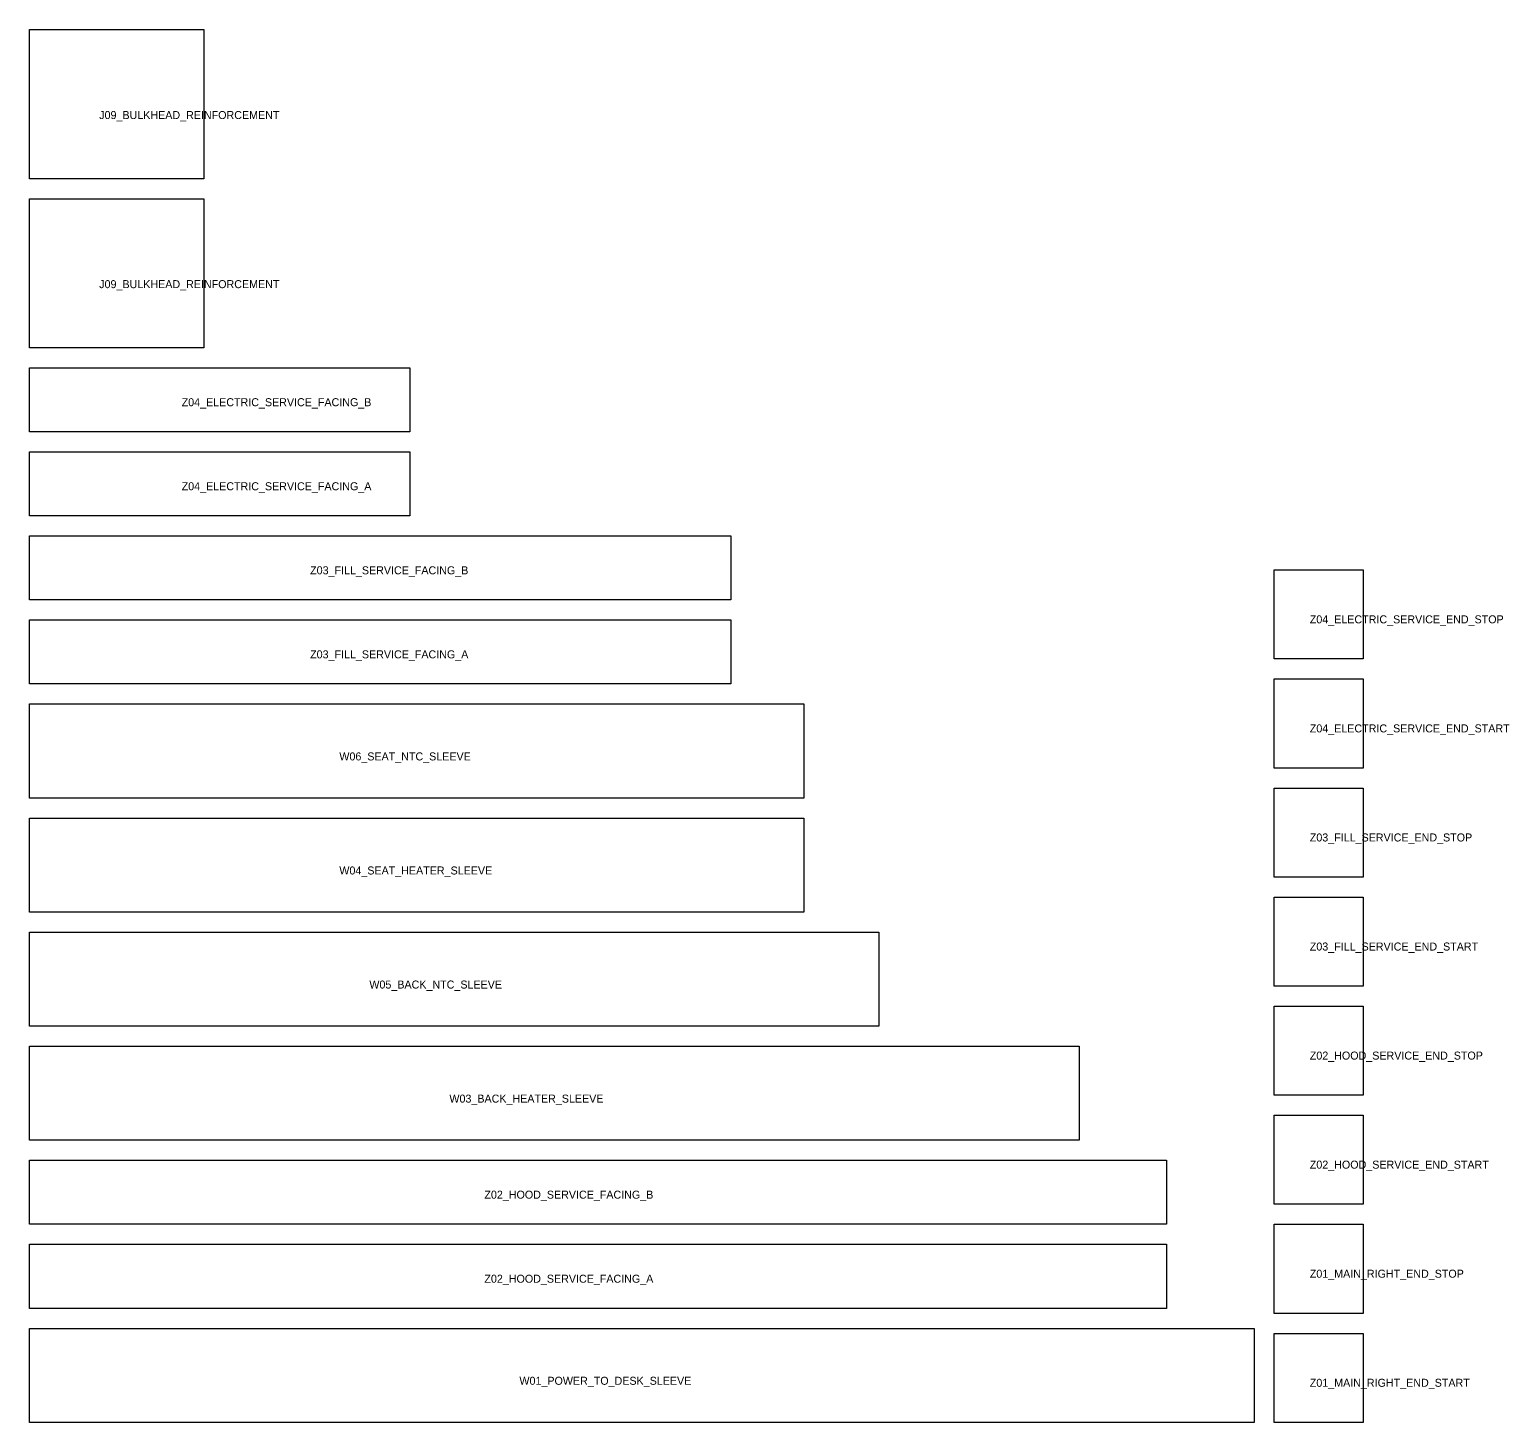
# Model space of a CAD drawing. Header units: millimetres. Extents: x 15 to 6163, y 15 to 1420.
# Drawn here: x 4684 to 6163, y 15 to 1407 of the extents above; entities that cross this region are included whole.
import ezdxf

# ---------------------------------------------------------------- set-up
doc = ezdxf.new("R2010")
doc.units = ezdxf.units.MM

msp = doc.modelspace()

# ---------------------------------------------------------------- linework, layer by layer
for points in [[(4683.6, 1258), (4683.6, 1407), (4857.6, 1407), (4857.6, 1258), (4683.6, 1258)], [(4683.6, 1089), (4683.6, 1238), (4857.6, 1238), (4857.6, 1089), (4683.6, 1089)], [(4683.6, 1005), (4683.6, 1069), (5063.6, 1069), (5063.6, 1005), (4683.6, 1005)], [(4683.6, 921), (4683.6, 985), (5063.6, 985), (5063.6, 921), (4683.6, 921)], [(4683.6, 837), (4683.6, 901), (5384.6, 901), (5384.6, 837), (4683.6, 837)], [(5927.6, 778), (5927.6, 867), (6016.6, 867), (6016.6, 778), (5927.6, 778)], [(4683.6, 753), (4683.6, 817), (5384.6, 817), (5384.6, 753), (4683.6, 753)], [(5927.6, 669), (5927.6, 758), (6016.6, 758), (6016.6, 669), (5927.6, 669)], [(4683.6, 639), (4683.6, 733), (5457.6, 733), (5457.6, 639), (4683.6, 639)], [(5927.6, 560), (5927.6, 649), (6016.6, 649), (6016.6, 560), (5927.6, 560)], [(4683.6, 525), (4683.6, 619), (5457.6, 619), (5457.6, 525), (4683.6, 525)], [(5927.6, 451), (5927.6, 540), (6016.6, 540), (6016.6, 451), (5927.6, 451)], [(4683.6, 411), (4683.6, 505), (5532.6, 505), (5532.6, 411), (4683.6, 411)], [(5927.6, 342), (5927.6, 431), (6016.6, 431), (6016.6, 342), (5927.6, 342)], [(4683.6, 297), (4683.6, 391), (5732.6, 391), (5732.6, 297), (4683.6, 297)], [(5927.6, 233), (5927.6, 322), (6016.6, 322), (6016.6, 233), (5927.6, 233)], [(4683.6, 213), (4683.6, 277), (5820, 277), (5820, 213), (4683.6, 213)], [(5927.6, 124), (5927.6, 213), (6016.6, 213), (6016.6, 124), (5927.6, 124)], [(4683.6, 129), (4683.6, 193), (5820, 193), (5820, 129), (4683.6, 129)], [(4683.6, 15), (4683.6, 109), (5907.6, 109), (5907.6, 15), (4683.6, 15)], [(5927.6, 15), (5927.6, 104), (6016.6, 104), (6016.6, 15), (5927.6, 15)]]:
    msp.add_lwpolyline(points, close=True)

# ---------------------------------------------------------------- texts
for s, p in [('J09_BULKHEAD_REINFORCEMENT', (4753.2, 1317.6)), ('J09_BULKHEAD_REINFORCEMENT', (4753.2, 1148.6)), ('Z04_ELECTRIC_SERVICE_FACING_B', (4835.6, 1030.6)), ('Z04_ELECTRIC_SERVICE_FACING_A', (4835.6, 946.6)), ('Z03_FILL_SERVICE_FACING_B', (4964, 862.6)), ('Z04_ELECTRIC_SERVICE_END_STOP', (5963.2, 813.6)), ('Z03_FILL_SERVICE_FACING_A', (4964, 778.6)), ('Z04_ELECTRIC_SERVICE_END_START', (5963.2, 704.6)), ('W06_SEAT_NTC_SLEEVE', (4993.2, 676.6)), ('Z03_FILL_SERVICE_END_STOP', (5963.2, 595.6)), ('W04_SEAT_HEATER_SLEEVE', (4993.2, 562.6)), ('Z03_FILL_SERVICE_END_START', (5963.2, 486.6)), ('W05_BACK_NTC_SLEEVE', (5023.2, 448.6)), ('Z02_HOOD_SERVICE_END_STOP', (5963.2, 377.6)), ('W03_BACK_HEATER_SLEEVE', (5103.2, 334.6)), ('Z02_HOOD_SERVICE_END_START', (5963.2, 268.6)), ('Z02_HOOD_SERVICE_FACING_B', (5138.2, 238.6)), ('Z02_HOOD_SERVICE_FACING_A', (5138.2, 154.6)), ('Z01_MAIN_RIGHT_END_STOP', (5963.2, 159.6)), ('W01_POWER_TO_DESK_SLEEVE', (5173.2, 52.6)), ('Z01_MAIN_RIGHT_END_START', (5963.2, 50.6))]:
    msp.add_text(s, height=8).set_placement(p)

doc.saveas('drawing.dxf')
